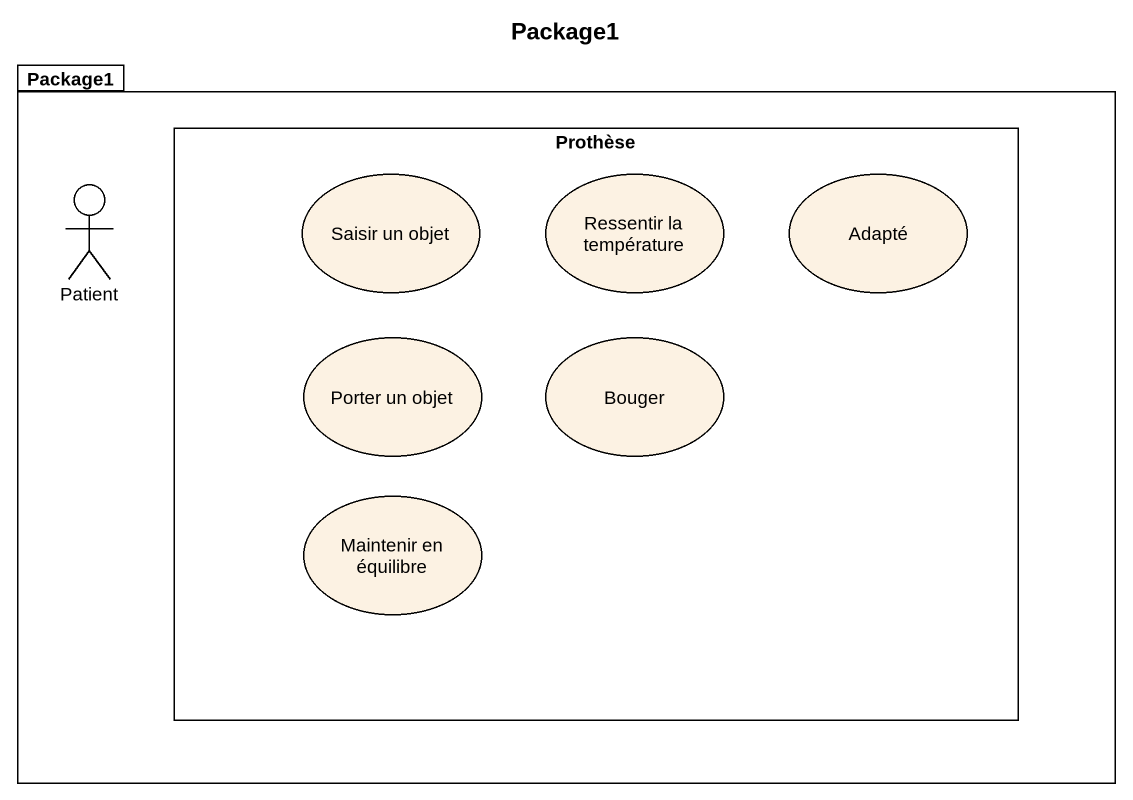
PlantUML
@startuml
title Package1
package Package1 {
  rectangle Prothèse {
    usecase "Saisir un objet" as Saisir_un_objet
    usecase "Ressentir la température" as Ressentir_la_température
    usecase Adapté
    usecase "Porter un objet" as Porter_un_objet
    usecase Bouger
    usecase "Maintenir en équilibre" as Maintenir_en_équilibre
  }
  actor Patient
}
@enduml
